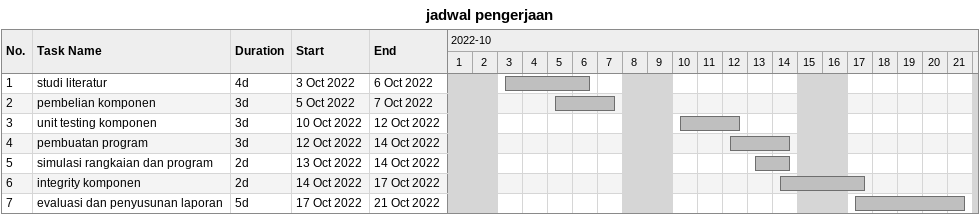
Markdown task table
jadwal pengerjaan

| ID | Task | Duration | Start | Finish |
|---|---|---|---|---|
| 1 | studi literatur | 4d | 2022-10-03 | 2022-10-06 |
| 2 | pembelian komponen | 3d | 2022-10-05 | 2022-10-07 |
| 3 | unit testing komponen | 3d | 2022-10-10 | 2022-10-12 |
| 4 | pembuatan program | 3d | 2022-10-12 | 2022-10-14 |
| 5 | simulasi rangkaian dan program | 2d | 2022-10-13 | 2022-10-14 |
| 6 | integrity komponen | 2d | 2022-10-14 | 2022-10-17 |
| 7 | evaluasi dan penyusunan laporan | 5d | 2022-10-17 | 2022-10-21 |
